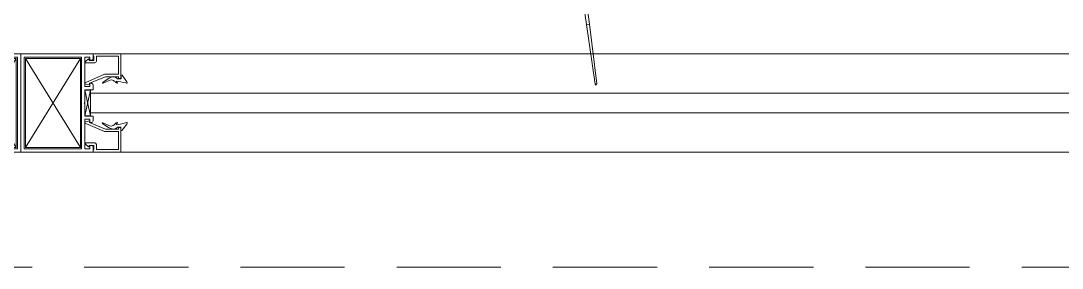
# Model space of a CAD drawing. Header units: centimetres. Extents: x 5488 to 20269, y -31398 to -19684.
# Drawn here: x 16570.3 to 16633.8, y -24041.2 to -24026.1 of the extents above; entities that cross this region are included whole.
import ezdxf

# ---------------------------------------------------------------- set-up
doc = ezdxf.new("R2010")
doc.units = ezdxf.units.CM
doc.linetypes.add('HIDDEN', pattern=[9.525, 6.35, -3.175])
for name, color, linetype, lineweight in [('xxx_Auto_Dograma_Metal', 157, 'Continuous', 0), ('xxx_Auto_Element_Dograma Cam', 140, 'Continuous', 9), ('xxx_Auto_Element_Dograma Metal', 211, 'Continuous', 20), ('xxx_Auto_Kaplama_Ahşap', 34, 'Continuous', 0), ('xxx_Auto_Konstruksiyon_Metal', 141, 'Continuous', 0), ('xxx_Auto_Tefris_Silik', 252, 'Continuous', 13), ('xxx_Auto_Tefris_Tefris', 32, 'Continuous', 15)]:
    doc.layers.add(name, color=color, linetype=linetype, lineweight=lineweight)
doc.layers.add('xxx_Auto_LANDSCAPE', color=7, linetype='Continuous', lineweight=0, true_color=0x496639)

# ---------------------------------------------------------------- blocks, each defined once
blk = doc.blocks.new('2411-X')
for p, q in [((3.1, 19.8), (4.8, 21.6)), ((4.1, 19.2), (3.1, 19.8)), ((4.1, 19.2), (4.1, 16.5)), ((5.6, 16), (5.6, 21.2)), ((17.5, 21.5), (12.5, 10.05)), ((18, 19.2), (14, 9.5)), ((19, 19.2), (18, 19.2)), ((19, 19.2), (18.5, 21.5)), ((1.5, 17), (0, 17)), ((0, 17), (0, 0)), ((1.5, 16.5), (1.5, 17)), ((4.1, 16.5), (1.5, 16.5)), ((1.5, 1.5), (1.5, 15)), ((1.5, 15), (4.6, 15)), ((12.5, 9.5), (12.5, 10.05)), ((12.5, 9.5), (12.5, 1.5)), ((14, 1.5), (14, 9.5)), ((0, 0), (15, 0)), ((12.5, 1.5), (1.5, 1.5)), ((15, 1.5), (14, 1.5)), ((15, 1.5), (15, 0))]:
    blk.add_line(p, q)
for centre, radius, start, end in [((5.1, 21.2), 0.498, 359.47677, 127.39313), ((18, 21.5), 0.5, 0, 180), ((4.6, 16), 1, 270, 0)]:
    blk.add_arc(centre, radius, start, end)
blk = doc.blocks.new('ALU TRIM 6')
at = {"layer": 'xxx_Auto_Element_Dograma Metal'}
for p, q in [((6039.181, -20367.783), (6035.833, -20362.338)), ((6035.833, -20367.783), (6039.181, -20362.338)), ((6039.449, -20365.852), (6039.449, -20364.277)), ((6039.449, -20365.852), (6039.785, -20364.277)), ((6039.785, -20365.852), (6039.449, -20364.277)), ((6039.785, -20364.277), (6039.449, -20364.277)), ((6039.785, -20365.852), (6039.785, -20364.277)), ((6039.449, -20365.852), (6039.785, -20365.852))]:
    blk.add_line(p, q, dxfattribs=at)
for points in [[(6035.54, -20362.067), (6035.54, -20368.067)], [(6035.74, -20365.601), (6035.74, -20367.867), (6037.49, -20367.867), (6039.24, -20367.867), (6039.24, -20365.067), (6039.24, -20362.267), (6037.49, -20362.267), (6035.74, -20362.267), (6035.74, -20365.601)]]:
    blk.add_lwpolyline(points, dxfattribs=at)
blk.add_lwpolyline([(6035.54, -20368.067), (6037.49, -20368.067), (6039.94, -20368.067), (6039.94, -20367.767, 0.414214), (6039.84, -20367.667), (6039.74, -20367.667), (6039.74, -20367.867), (6039.44, -20367.867), (6039.44, -20366.067), (6039.74, -20366.067), (6039.74, -20366.267), (6039.84, -20366.267, 0.414214), (6039.94, -20366.167), (6039.94, -20365.867), (6039.44, -20365.867), (6039.44, -20365.097), (6039.41, -20365.067), (6039.44, -20365.037), (6039.44, -20364.267), (6039.94, -20364.267), (6039.94, -20363.967, 0.414214), (6039.84, -20363.867), (6039.74, -20363.867), (6039.74, -20364.067), (6039.44, -20364.067), (6039.44, -20362.267), (6039.74, -20362.267), (6039.74, -20362.467), (6039.84, -20362.467, 0.414214), (6039.94, -20362.367), (6039.94, -20362.067), (6037.49, -20362.067), (6035.54, -20362.067)], format="xyb", dxfattribs=at)
for points in [[(6039.181, -20362.338), (6035.833, -20362.338), (6035.833, -20367.783), (6039.181, -20367.783)], [(6041.295, -20363.476), (6041.195, -20363.456), (6041.035, -20363.496), (6040.875, -20363.576), (6040.545, -20363.796), (6040.505, -20363.836), (6040.525, -20363.856), (6040.545, -20363.856), (6040.955, -20363.666), (6041.055, -20363.656), (6041.175, -20363.686), (6041.225, -20363.736), (6041.275, -20363.766), (6041.315, -20363.816), (6041.355, -20363.846), (6041.405, -20363.866), (6041.425, -20363.846), (6041.405, -20363.816), (6041.375, -20363.786), (6041.365, -20363.756), (6041.375, -20363.736), (6041.485, -20363.756), (6041.625, -20363.776), (6041.765, -20363.816), (6041.925, -20363.846), (6041.975, -20363.866), (6042.005, -20363.866), (6042.025, -20363.846), (6042.025, -20363.816), (6042.005, -20363.776), (6041.705, -20363.376), (6041.645, -20363.376), (6041.645, -20363.596), (6041.425, -20363.596), (6041.325, -20363.506), (6041.315, -20363.496)], [(6041.301, -20366.655), (6041.201, -20366.675), (6041.041, -20366.635), (6040.881, -20366.555), (6040.551, -20366.335), (6040.511, -20366.295), (6040.531, -20366.275), (6040.551, -20366.275), (6040.961, -20366.465), (6041.061, -20366.475), (6041.181, -20366.445), (6041.231, -20366.395), (6041.281, -20366.365), (6041.321, -20366.315), (6041.361, -20366.285), (6041.411, -20366.265), (6041.431, -20366.285), (6041.411, -20366.315), (6041.381, -20366.345), (6041.371, -20366.375), (6041.381, -20366.395), (6041.491, -20366.375), (6041.631, -20366.355), (6041.771, -20366.315), (6041.931, -20366.285), (6041.981, -20366.265), (6042.011, -20366.265), (6042.031, -20366.285), (6042.031, -20366.315), (6042.011, -20366.355), (6041.711, -20366.755), (6041.651, -20366.755), (6041.651, -20366.535), (6041.431, -20366.535), (6041.331, -20366.625), (6041.321, -20366.635)]]:
    blk.add_lwpolyline(points, close=True, dxfattribs=at)
at = {"layer": 'xxx_Auto_Element_Dograma Metal', "rotation": 90}
for p, xscale, yscale, zscale in [((6041.646, -20362.067, -0.3), -0.1000000000058208, 0.0999999999985448, 0.1000000000000227), ((6041.646, -20368.067, -0.3), 0.1000000000058208, 0.1000000000058208, 0.1000000000058208)]:
    blk.add_blockref('2411-X', p, dxfattribs=dict(at, xscale=xscale, yscale=yscale, zscale=zscale))
blk = doc.blocks.new('A$C7e91c669')
at = {"layer": 'xxx_Auto_Dograma_Metal'}
for p, q in [((164.744, 3, -0.6), (259.276, 2.995, -0.6)), ((164.744, -3, -0.293), (259.276, -3.005, -0.6))]:
    blk.add_line(p, q, dxfattribs=at)
at = {"layer": 'xxx_Auto_Element_Dograma Cam'}
for p, q in [((260.986, 0.595, -0.6), (162.884, 0.602, -0.293)), ((162.884, -0.598, -0.293), (260.986, -0.605, -0.6))]:
    blk.add_line(p, q, dxfattribs=at)
at = {"layer": 'xxx_Auto_Kaplama_Ahşap', "rotation": 180}
blk.add_blockref('ALU TRIM 6', (6194.178, -20365.067, -0.3), dxfattribs=at)
at = {"layer": 'xxx_Auto_Kaplama_Ahşap', "xscale": -1, "rotation": 180}
blk.add_blockref('ALU TRIM 6', (-5876.901, -20365.067, -0.3), dxfattribs=at)
blk = doc.blocks.new('agac0001')
at = {"layer": 'xxx_Auto_LANDSCAPE', "linetype": 'Continuous'}
for points in [[(-52.06, -1.98), (-42.44, -1.49)], [(-61.24, -2.67), (-61.1, -2.51)], [(-61.08, -2.8), (-61.24, -2.67)], [(-61.24, -2.67), (-61.09, -2.67)], [(-61.1, -2.51), (-52.06, -1.98)], [(-61.1, -2.51), (-61.08, -2.8)], [(-61.08, -2.8), (-52.03, -2.41)], [(-52.06, -1.98), (-52.03, -2.41)], [(-52.03, -2.41), (-42.39, -2.05)]]:
    blk.add_lwpolyline(points, dxfattribs=at)
blk = doc.blocks.new('A$C7365360F')
at = {"layer": 'xxx_Auto_LANDSCAPE', "xscale": 0.338688, "yscale": 0.338688, "zscale": 0.2074463999999999}
blk.add_blockref('agac0001', (0.079, 0.033), dxfattribs=at)

msp = doc.modelspace()

# ---------------------------------------------------------------- linework, layer by layer
at = {"layer": 'xxx_Auto_Tefris_Silik', "linetype": 'HIDDEN'}
msp.add_lwpolyline([(16364.622, -24041.099), (17131.678, -24041.189)], dxfattribs=at)

# ---------------------------------------------------------------- block references
at = {"layer": 'xxx_Auto_Konstruksiyon_Metal'}
msp.add_blockref('A$C7e91c669', (16411.669, -24031.099), dxfattribs=at)
at = {"layer": 'xxx_Auto_Tefris_Tefris', "xscale": -1.2, "yscale": 1.2, "rotation": 280.6128426569576}
msp.add_blockref('A$C7365360F', (16601.839, -24005.445), dxfattribs=at)

doc.saveas('drawing.dxf')
